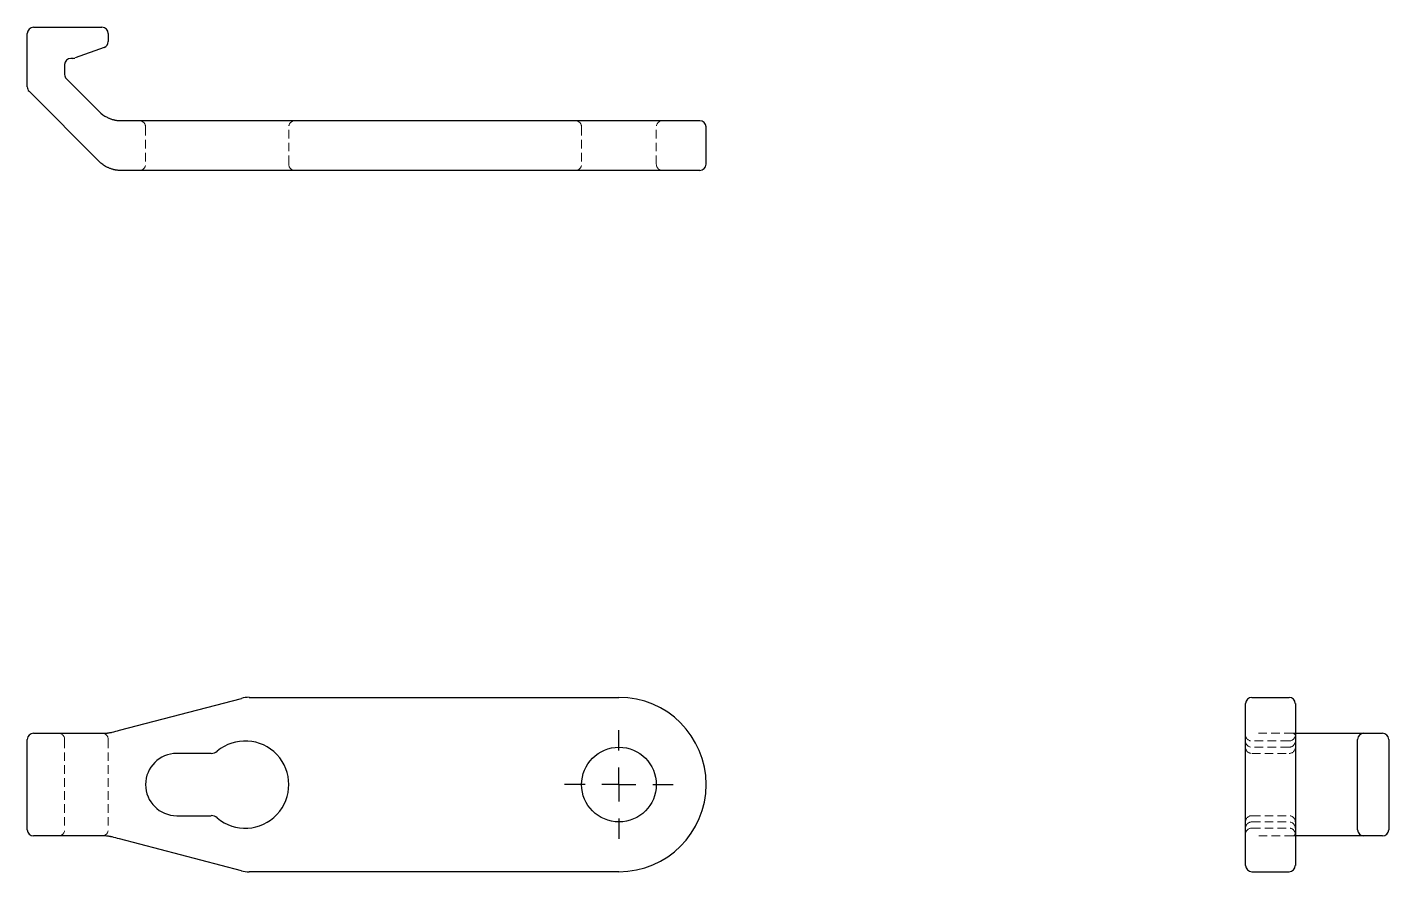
# Model space of a CAD drawing. Header units: millimetres. Extents: x 33 to 234, y 44 to 169.
import ezdxf

# ---------------------------------------------------------------- set-up
doc = ezdxf.new("R2010")
doc.units = ezdxf.units.MM
doc.linetypes.add('HIDDEN', pattern=[1.905, 1.27, -0.635])
doc.layers.add('10', color=7, linetype='Continuous')

# ---------------------------------------------------------------- blocks, each defined once
blk = doc.blocks.new('SW_CENTERMARKSYMBOL_0')
at = {"layer": '10', "color": 0}
for p, q in [((0, 5), (0, 8)), ((0, 0), (0, 2.5)), ((-5, 0), (-8, 0)), ((0, 0), (-2.5, 0)), ((0, 0), (0, -2.5)), ((0, 0), (2.5, 0)), ((5, 0), (8, 0)), ((0, -5), (0, -8))]:
    blk.add_line(p, q, dxfattribs=at)

msp = doc.modelspace()

# ---------------------------------------------------------------- linework, layer by layer
at = {"color": 7, "linetype": 'Continuous', "lineweight": 25}
for p, q in [((33.92, 168.55), (44.01, 168.55)), ((33, 159.76), (33, 167.63)), ((44.93, 167.63), (44.93, 166.44)), ((44.32, 165.58), (40.04, 164.02)), ((38.5, 163.05), (38.5, 161.59)), ((39.72, 163.96), (39.42, 163.96)), ((38.77, 160.94), (43.58, 156.13)), ((43.58, 148.79), (33.27, 159.11)), ((46.83, 154.79), (64.77, 154.79)), ((64.77, 154.79), (65.7, 154.79)), ((65.7, 154.79), (120.16, 154.79)), ((120.16, 154.79), (132.08, 154.79)), ((133, 148.37), (133, 153.87)), ((64.77, 147.45), (46.83, 147.45)), ((65.7, 147.45), (64.77, 147.45)), ((120.16, 147.45), (65.7, 147.45)), ((132.08, 147.45), (120.16, 147.45)), ((46.59, 65), (64.54, 69.69)), ((65.7, 69.84), (120.16, 69.84)), ((212.45, 45.07), (212.45, 68.93)), ((213.37, 69.84), (218.87, 69.84)), ((219.79, 68.93), (219.79, 45.07)), ((33.92, 64.57), (44.23, 64.57)), ((44.23, 64.57), (44.34, 64.57)), ((219.79, 64.57), (220.48, 64.57)), ((220.48, 64.57), (225.29, 64.57)), ((225.29, 64.57), (226.59, 64.57)), ((226.59, 64.57), (228.05, 64.57)), ((228.05, 64.57), (229.88, 64.57)), ((229.88, 64.57), (231.44, 64.57)), ((231.44, 64.57), (232.63, 64.57)), ((33, 50.35), (33, 63.65)), ((228.96, 50.35), (228.96, 63.65)), ((233.55, 63.65), (233.55, 50.35)), ((60.09, 61.59), (55.02, 61.59)), ((55.02, 52.41), (60.09, 52.41)), ((44.23, 49.43), (33.92, 49.43)), ((44.34, 49.43), (44.23, 49.43)), ((64.54, 44.31), (46.59, 49)), ((220.48, 49.43), (219.79, 49.43)), ((225.29, 49.43), (220.48, 49.43)), ((226.59, 49.43), (225.29, 49.43)), ((228.05, 49.43), (226.59, 49.43)), ((229.88, 49.43), (228.05, 49.43)), ((231.44, 49.43), (229.88, 49.43)), ((232.63, 49.43), (231.44, 49.43)), ((120.16, 44.16), (65.7, 44.16)), ((213.37, 44.16), (218.87, 44.16))]:
    msp.add_line(p, q, dxfattribs=at)
at = {"color": 7, "linetype": 'HIDDEN', "lineweight": 18}
for p, q in [((50.43, 153.87), (50.43, 148.37)), ((71.53, 148.37), (71.53, 153.87)), ((114.65, 153.87), (114.65, 148.37)), ((125.66, 148.37), (125.66, 153.87)), ((214.34, 64.57), (219.47, 64.57)), ((219.47, 64.57), (219.79, 64.57)), ((38.5, 63.65), (38.5, 50.35)), ((44.93, 63.65), (44.93, 50.35)), ((218.87, 63.42), (213.37, 63.42)), ((218.87, 62.5), (213.37, 62.5)), ((213.37, 61.59), (218.87, 61.59)), ((213.37, 52.41), (218.87, 52.41)), ((213.37, 51.5), (218.87, 51.5)), ((213.37, 50.58), (218.87, 50.58)), ((219.47, 49.43), (214.34, 49.43)), ((219.79, 49.43), (219.47, 49.43))]:
    msp.add_line(p, q, dxfattribs=at)
at = {"color": 7, "linetype": 'Continuous', "lineweight": 25}
msp.add_circle((120.16, 57), 5.5, dxfattribs=at)
for centre, radius, start, end in [((33.92, 167.63), 0.917, 90, 180), ((44.01, 167.63), 0.917, 0, 90), ((44.01, 166.44), 0.917, 290, 0), ((39.42, 163.05), 0.917, 90, 180), ((39.72, 164.88), 0.917, 270, 290), ((39.42, 161.59), 0.917, 180, 225), ((33.92, 159.76), 0.917, 180, 225), ((46.83, 159.38), 4.59, 225, 243.1099), ((132.08, 153.87), 0.917, 0, 90), ((46.83, 152.04), 4.59, 225, 227.2796), ((132.08, 148.37), 0.917, 270, 0), ((65.7, 65.26), 4.59, 90, 104.6474), ((120.16, 57), 12.84, 270, 90), ((213.37, 68.93), 0.917, 90, 180), ((218.87, 68.93), 0.917, 0, 90), ((33.92, 63.65), 0.917, 90, 180), ((229.88, 63.65), 0.917, 90, 180), ((232.63, 63.65), 0.917, 0, 90), ((65.11, 57), 6.42, 229.8808, 130.1192), ((55.02, 57), 4.59, 90, 270), ((60.09, 62.96), 1.38, 270, 310.1192), ((60.09, 51.04), 1.38, 49.8808, 90), ((33.92, 50.35), 0.917, 180, 270), ((229.88, 50.35), 0.917, 180, 270), ((232.63, 50.35), 0.917, 270, 0), ((65.7, 48.74), 4.59, 255.3526, 270), ((213.37, 45.07), 0.917, 180, 270), ((218.87, 45.07), 0.917, 270, 0)]:
    msp.add_arc(centre, radius, start, end, dxfattribs=at)
at = {"color": 7, "linetype": 'HIDDEN', "lineweight": 18}
for centre, start, end in [((49.51, 153.87), 0, 90), ((72.45, 153.87), 90, 180), ((113.73, 153.87), 0, 90), ((126.58, 153.87), 90, 180), ((49.51, 148.37), 270, 0), ((72.45, 148.37), 180, 270), ((113.73, 148.37), 270, 0), ((126.58, 148.37), 180, 270), ((37.59, 63.65), 0, 90), ((44.01, 63.65), 0, 90), ((213.37, 64.34), 180, 270), ((218.87, 64.34), 270, 0), ((213.37, 63.42), 180, 270), ((213.37, 62.5), 180, 270), ((218.87, 63.42), 270, 0), ((218.87, 62.5), 270, 0), ((213.37, 51.5), 90, 180), ((218.87, 51.5), 0, 90), ((37.59, 50.35), 270, 0), ((44.01, 50.35), 270, 0), ((213.37, 50.58), 90, 180), ((213.37, 49.66), 90, 180), ((218.87, 50.58), 0, 90), ((218.87, 49.66), 0, 90)]:
    msp.add_arc(centre, 0.917, start, end, dxfattribs=at)
at = {"color": 7, "linetype": 'Continuous', "lineweight": 25}
for points, knots in [([(44.75, 155.29), (44.81, 155.26), (44.92, 155.21), (45.08, 155.13), (45.25, 155.07), (45.42, 155.01), (45.58, 154.96), (45.75, 154.92), (45.86, 154.89), (45.91, 154.88)], [0, 0, 0, 0, 0.147528, 0.293077, 0.436893, 0.579228, 0.720344, 0.860511, 1, 1, 1, 1]), ([(45.91, 154.88), (45.97, 154.87), (46.09, 154.85), (46.3, 154.82), (46.55, 154.8), (46.73, 154.79), (46.83, 154.79)], [0, 0, 0, 0, 0.187529, 0.416708, 0.687533, 1, 1, 1, 1]), ([(45.45, 147.66), (45.39, 147.68), (45.27, 147.72), (45.09, 147.79), (44.9, 147.87), (44.72, 147.96), (44.5, 148.08), (44.25, 148.23), (43.98, 148.43), (43.8, 148.59), (43.71, 148.67)], [0, 0, 0, 0, 0.096804, 0.194991, 0.294614, 0.395725, 0.498374, 0.65737, 0.824537, 1, 1, 1, 1]), ([(46.83, 147.45), (46.75, 147.45), (46.61, 147.45), (46.4, 147.47), (46.2, 147.49), (46.02, 147.52), (45.86, 147.55), (45.71, 147.59), (45.58, 147.62), (45.49, 147.65), (45.45, 147.66)], [0, 0, 0, 0, 0.16132, 0.312264, 0.45283, 0.58302, 0.702831, 0.812265, 0.911321, 1, 1, 1, 1]), ([(44.34, 64.57), (44.38, 64.57), (44.46, 64.57), (44.59, 64.58), (44.73, 64.59), (44.89, 64.6), (45.07, 64.63), (45.28, 64.67), (45.43, 64.7), (45.5, 64.72)], [0, 0, 0, 0, 0.12797, 0.254033, 0.378601, 0.502102, 0.669619, 0.835178, 1, 1, 1, 1]), ([(45.5, 49.28), (45.45, 49.29), (45.37, 49.31), (45.24, 49.34), (45.12, 49.37), (44.99, 49.38), (44.82, 49.41), (44.59, 49.43), (44.42, 49.43), (44.34, 49.43)], [0, 0, 0, 0, 0.098901, 0.197894, 0.297246, 0.39722, 0.498077, 0.746033, 1, 1, 1, 1])]:
    msp.add_open_spline(points, degree=3, knots=knots, dxfattribs=at)
for points in [[(45.5, 64.72), (45.85, 64.81), (46.22, 64.91), (46.59, 65)], [(46.59, 49), (46.22, 49.09), (45.85, 49.19), (45.5, 49.28)]]:
    msp.add_open_spline(points, degree=3, dxfattribs=at)
at = {"color": 7, "linetype": 'HIDDEN', "lineweight": 18}
for points, knots in [([(219.59, 64.53), (219.58, 64.53), (219.55, 64.52), (219.65, 64.44), (219.71, 64.39)], [0, 0, 0, 0, 0.326621, 1, 1, 1, 1]), ([(219.71, 49.61), (219.65, 49.56), (219.55, 49.48), (219.58, 49.47), (219.59, 49.47)], [0, 0, 0, 0, 0.673379, 1, 1, 1, 1])]:
    msp.add_open_spline(points, degree=3, knots=knots, dxfattribs=at)

# ---------------------------------------------------------------- block references
at = {"layer": '10'}
msp.add_blockref('SW_CENTERMARKSYMBOL_0', (120.16, 57), dxfattribs=at)

doc.saveas('drawing.dxf')
